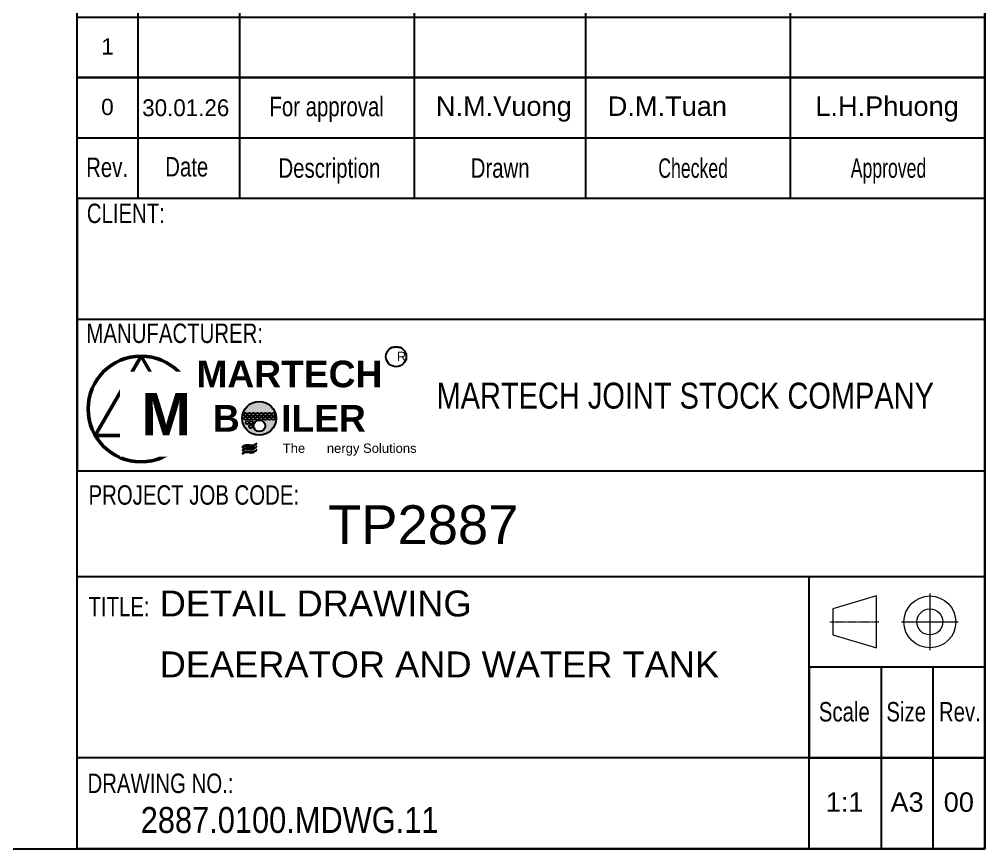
# Model space of a CAD drawing. Header units: millimetres. Extents: x -46397 to 283259, y -8690 to 23983.
# Drawn here: x 130373 to 134555, y -1903 to 1692 of the extents above; entities that cross this region are included whole.
import ezdxf
from ezdxf.enums import TextEntityAlignment as Align

# ---------------------------------------------------------------- set-up
doc = ezdxf.new("R2010")
doc.units = ezdxf.units.MM
doc.linetypes.add('CENTER', pattern=[2, 1.25, -0.25, 0.25, -0.25])
for name, color, linetype, lineweight in [('DAM_8', 1, 'Continuous', 25), ('DCenterline8', 8, 'CENTER', 5), ('Dtext', 255, 'Continuous', 20)]:
    doc.layers.add(name, color=color, linetype=linetype, lineweight=lineweight)
doc.styles.add('Chu va so', font='arial.ttf')
doc.styles.add('TCVN', font='arial.ttf')
doc.styles.add('TEXT', font='arial.ttf', dxfattribs={"height": 124})

# ---------------------------------------------------------------- blocks, each defined once
blk = doc.blocks.new('*U1823')
at = {"lineweight": 25}
for p, q in [((13704.1, 4544, 0), (13704.1, 3101.5, 0.1)), ((14190.1, 4544, 0), (14190.1, 3101.5, 0.2)), ((15023, 4544, 0), (15023, 3101.5, 0.2)), ((15839.5, 4544, 0), (15839.5, 3101.5, 0.2)), ((16815.4, 4544, 0), (16815.4, 3101.5, 0.2)), ((13415.6, 2526.5), (17743.2, 2526.5)), ((17249.9, 865.5, 0), (17249.9, 0)), ((17497.3, 0), (17497.3, 865.5, 0))]:
    blk.add_line(p, q, dxfattribs=at)
for points in [[(0, 0), (17743.2, 0), (17743.2, 11622.7), (0, 11622.7)], [(0, 0), (13415.6, 0), (13415.6, 11622.7), (0, 11622.7)], [(13415.6, 4544), (17743.2, 4544), (17743.2, 0), (13415.6, 0)], [(13415.6, 3967), (17743.2, 3967), (17743.2, 3678.5), (13415.6, 3678.5)], [(13415.6, 3678.5), (17743.2, 3678.5), (17743.2, 3390), (13415.6, 3390)], [(13415.6, 1803.2), (17743.2, 1803.2), (17743.2, 3101.5), (13415.6, 3101.5)], [(13415.6, 1298.3), (17743.2, 1298.3), (17743.2, 432.8), (13415.6, 432.8)], [(16906.8, 1298.3), (17743.2, 1298.3), (17743.2, 0), (16906.8, 0)]]:
    blk.add_lwpolyline(points, close=True, dxfattribs=at)
at = {"lineweight": 50}
blk.add_lwpolyline([(13720.2, 2350), (13501.6, 1971.3), (13938.8, 1971.3)], close=True, dxfattribs=at)
at = {"color": 2, "lineweight": 20, "elevation": 0}
blk.add_lwpolyline([(17018.7, 1020.1), (17227.4, 958.3), (17227.4, 1205.5), (17018.7, 1143.7)], close=True, dxfattribs=at)
at = {"lineweight": 25, "elevation": 0}
blk.add_lwpolyline([(16906.8, 432.8), (17743.2, 432.8), (17743.2, 865.5), (16906.8, 865.5)], close=True, dxfattribs=at)
at = {"lineweight": 50}
blk.add_circle((13720.2, 2097.6), 252.4, dxfattribs=at)
at = {"color": 2, "lineweight": 20}
for radius in [123.7, 61.9]:
    blk.add_circle((17481.9, 1081.9, 0), radius, dxfattribs=at)
at = {"layer": 'DCenterline8', "lineweight": 0, "ltscale": 2}
for p, q in [((17481.9, 1217.9, 0), (17481.9, 945.9, 0)), ((17345.9, 1081.9, 0), (17618, 1081.9, 0))]:
    blk.add_line(p, q, dxfattribs=at)
at = {"layer": 'DCenterline8', "lineweight": 0}
blk.add_line((17004.8, 1081.9, 0), (17239, 1081.9, 0), dxfattribs=at)
at = {"color": 5, "style": 'Chu va so'}
for s, height, width, p in [('For approval', 92.734, 0.75, (14605.2, 3494.2, 0.1)), ('Rev.', 92.73, 0.75, (13558.3, 3204)), ('Date', 92.73, 0.75, (13938.1, 3206.8, 0.1)), ('Description', 92.734, 0.75, (14618.5, 3200.7, -0.1)), ('Drawn', 92.73, 0.75, (15432.6, 3200.7, 0.1)), ('Checked', 92.73, 0.65, (16352.9, 3200.3)), ('Approved', 92.73, 0.65, (17284.5, 3200.7, 0.1)), ('CLIENT:', 92.73, 0.75, (13647.7, 2984.5, 0.7)), ('PROJECT JOB CODE:', 92.734, 0.75, (13971.8, 1641.1)), ('TITLE:', 92.73, 0.75, (13615.2, 1108.6, 0.9)), ('Scale', 92.73, 0.75, (17073.8, 606.9, 0)), ('Size', 92.73, 0.75, (17368.9, 606.9, 0)), ('Rev. ', 92.73, 0.75, (17638.4, 606.9, 0)), ('DRAWING NO.:', 92.734, 0.75, (13812.9, 265.6, 0.9))]:
    blk.add_text(s, height=height, dxfattribs=dict(at, width=width)).set_placement(p, align=Align.CENTER)
at = {"color": 5, "lineweight": 25, "insert": (14886.1, 2160.5, 0), "char_height": 123.646, "width": 2858.311, "attachment_point": 4, "style": 'Chu va so'}
blk.add_mtext('\\pxqc;{\\W0.8;MARTECH JOINT STOCK COMPANY}', dxfattribs=at)
at = {"layer": 'Dtext', "ltscale": 0.1}
for tag, p, height, style in [('REV_3', (13529.9, 4365.5), 77.3, 'TCVN'), ('FOR_APPROVAL3', (14302.7, 4360.1, -0.7), 92.7, 'TCVN'), ('REV_2', (13529.9, 4077), 77.3, 'TCVN'), ('FOR_APPROVAL2', (14302.7, 4071.6, -0.7), 92.7, 'TCVN'), ('FOR_APPROVAL1', (14302.7, 3783.1, -0.7), 92.7, 'TCVN'), ('REV_1', (13529.9, 3788.5), 77.3, 'TCVN'), ('REV_0', (13529.9, 3500), 77.3, 'TCVN'), ('NGUOI_VE', (15126.1, 3495.9, -0.6), 92.7, 'TCVN'), ('NGUOI_KIEM_2', (15945.6, 3495.9, -0.8), 92.7, 'TCVN'), ('NGUOI_DUYET', (16935.5, 3495.9, -0.8), 92.7, 'TCVN'), ('1.1_A4', (16985.1, 176, -0.7), 92.7, 'Chu va so'), ('A4_A4', (17293.7, 176, -0.7), 92.7, 'Chu va so'), ('REV.', (17547.8, 176, -0.7), 92.7, 'Chu va so')]:
    blk.add_attdef(tag, p, '', height=height, dxfattribs=dict(at, style=style))
for tag, p, height, style, width in [('NGAY_REV03', (13725.7, 4360.1, -0.7), 80.4, 'TCVN', 0.95), ('NGAY_REV02', (13725.7, 4071.6, -0.7), 80.4, 'TCVN', 0.95), ('NGAY_REV01', (13725.7, 3783.1, -0.7), 80.4, 'TCVN', 0.95), ('NGAY_REV0', (13725.7, 3494.6, -0.8), 80.4, 'TCVN', 0.95), ('DWD.NO', (13718.6, 75.2, -0.7), 123.6, 'Chu va so', 0.85)]:
    blk.add_attdef(tag, p, '', height=height, dxfattribs=dict(at, style=style, width=width))
at = {"layer": 'Dtext', "lineweight": 25, "ltscale": 0.1, "style": 'Chu va so'}
for tag, p, height in [('PROJECT_CODE', (14612.2, 1452.8), 185.5), ('TITLE1', (13809, 1108, -0.7), 123.6), ('TITLE2', (13809, 817.2, -0.7), 123.6), ('TITLE3', (13809, 528.7, -0.7), 123.6)]:
    blk.add_attdef(tag, p, '', height=height, dxfattribs=at)
at = {"insert": (13721.3, 2174.3), "char_height": 203.152, "attachment_point": 1, "style": 'TEXT', "bg_fill": 2}
blk.add_mtext('\\pxqc;{\\fArial|b1|i0|c0|p34;M}', dxfattribs=at)
at = {"insert": (13990.2, 2328.2), "char_height": 126.97, "width": 874.468, "attachment_point": 1, "style": 'TEXT', "bg_fill": 2}
blk.add_mtext('\\pxqc;{\\fArial|b1|i0|c0|p34;MARTECH\\PB    ILER}', dxfattribs=at)
h = blk.add_hatch(color=256)
h.dxf.hatch_style = 1
edge = h.paths.add_edge_path()
edge.add_spline(control_points=[(14202.8, 1898.8), (14206.5, 1901.5), (14221.6, 1912.7), (14253.2, 1897.1), (14268.2, 1915.3), (14273.5, 1921.8)], knot_values=[0, 0, 0, 0, 0.315535, 1.31207, 1.873609, 1.873609, 1.873609, 1.873609], degree=3, periodic=0)
edge.add_spline(control_points=[(14273.5, 1921.8), (14269.2, 1917.8), (14252.4, 1902.3), (14217.2, 1920.6), (14205.3, 1902.5), (14202.8, 1898.8)], knot_values=[0, 0, 0, 0, 0.411397, 1.576501, 1.877595, 1.877595, 1.877595, 1.877595], degree=3, periodic=0)
edge = h.paths.add_edge_path()
edge.add_spline(control_points=[(14202.8, 1883.1), (14206.5, 1885.8), (14221.6, 1897), (14253.2, 1881.4), (14268.2, 1899.5), (14273.5, 1906.1)], knot_values=[0, 0, 0, 0, 0.315535, 1.31207, 1.873609, 1.873609, 1.873609, 1.873609], degree=3, periodic=0)
edge.add_spline(control_points=[(14273.5, 1906.1), (14269.2, 1902), (14252.4, 1886.5), (14217.2, 1904.9), (14205.3, 1886.8), (14202.8, 1883.1)], knot_values=[0, 0, 0, 0, 0.411397, 1.576501, 1.877595, 1.877595, 1.877595, 1.877595], degree=3, periodic=0)
at = {"color": 7}
for centre, radius in [((14218.3, 2072), 7.68), ((14237.1, 2072), 7.68), ((14256, 2072), 7.68), ((14274.8, 2072), 7.68), ((14294.2, 2072), 7.68), ((14313, 2072), 7.68), ((14331.9, 2072), 7.68), ((14350.8, 2072), 7.68), ((14218.3, 2053.2), 7.68), ((14227.1, 2032.2), 7.68), ((14237.1, 2053.2), 7.68), ((14246, 2032.2), 7.68), ((14256, 2053.2), 7.68), ((14284.5, 2017.4), 27.5), ((14274.8, 2053.2), 7.68), ((14294.2, 2053.2), 7.68), ((14313, 2053.2), 7.68), ((14331.9, 2053.2), 7.68), ((14350.8, 2053.2), 7.68), ((14242.8, 2013.3), 7.68)]:
    blk.add_circle(centre, radius, dxfattribs=at)
for points in [[(14202.8, 1913.6), (14210.8, 1923.3), (14259.5, 1926.5), (14273.5, 1936.6)], [(14202.8, 1913.6), (14214.2, 1920.4), (14255.9, 1921), (14273.5, 1936.6)], [(14202.8, 1898.8), (14210.8, 1908.6), (14259.5, 1911.8), (14273.5, 1921.8)], [(14202.8, 1898.8), (14214.2, 1905.6), (14255.9, 1906.2), (14273.5, 1921.8)], [(14202.8, 1883.1), (14210.8, 1892.8), (14259.5, 1896), (14273.5, 1906.1)], [(14202.8, 1883.1), (14214.2, 1889.9), (14255.9, 1890.5), (14273.5, 1906.1)]]:
    blk.add_spline(points, degree=3)
at = {"color": 5, "style": 'Chu va so', "width": 0.75}
blk.add_text('MANUFACTURER:', height=92.734, dxfattribs=at).set_placement((13880.7, 2412.5, 0.7), align=Align.CENTER)
at = {"attachment_point": 1, "style": 'TEXT', "bg_fill": 2}
for s, insert, char_height in [('\\pxqc;R', (14939.6, 2370.8), 44.44), ('\\pxqc;The      nergy Solutions', (14395.7, 1932.7), 44.439)]:
    blk.add_mtext(s, dxfattribs=dict(at, insert=insert, char_height=char_height))
at = {"layer": 'DAM_8'}
h = blk.add_hatch(color=7, dxfattribs=at)
edge = h.paths.add_edge_path()
edge.add_arc((14283.1, 2053), 80.9, 191.4592, 461.3375)
edge.add_arc((14283.1, 2053), 80.9, 101.3375, 191.4592)
edge = h.paths.add_edge_path(flags=16)
edge.add_arc((14242.8, 2013.3), 7.68, -289.458, 11.4592, ccw=False)
edge.add_arc((14242.8, 2013.3), 7.68, 11.4592, 70.542, ccw=False)
edge = h.paths.add_edge_path(flags=16)
edge.add_arc((14350.8, 2053.2), 7.68, -211.5113, 11.4592, ccw=False)
edge.add_arc((14350.8, 2053.2), 7.68, 11.4592, 148.4887, ccw=False)
edge = h.paths.add_edge_path(flags=16)
edge.add_arc((14227.1, 2032.2), 7.68, -304.2526, 11.4592, ccw=False)
edge.add_arc((14227.1, 2032.2), 7.68, 11.4592, 55.7474, ccw=False)
edge = h.paths.add_edge_path(flags=16)
edge.add_arc((14350.8, 2072), 7.68, -200.2428, 11.4592, ccw=False)
edge.add_arc((14350.8, 2072), 7.68, 11.4592, 159.7572, ccw=False)
edge = h.paths.add_edge_path(flags=16)
edge.add_arc((14331.9, 2053.2), 7.68, -219.051, 11.4592, ccw=False)
edge.add_arc((14331.9, 2053.2), 7.68, 11.4592, 140.949, ccw=False)
edge = h.paths.add_edge_path(flags=16)
edge.add_arc((14246, 2032.2), 7.68, -292.0311, 11.4592, ccw=False)
edge.add_arc((14246, 2032.2), 7.68, 11.4592, 67.9689, ccw=False)
edge = h.paths.add_edge_path(flags=16)
edge.add_arc((14218.3, 2053.2), 7.68, -319.4544, 11.4592, ccw=False)
edge.add_arc((14218.3, 2053.2), 7.68, 11.4592, 40.5456, ccw=False)
edge = h.paths.add_edge_path(flags=16)
edge.add_arc((14331.9, 2072), 7.68, -206.0119, 11.4592, ccw=False)
edge.add_arc((14331.9, 2072), 7.68, 11.4592, 153.9881, ccw=False)
edge = h.paths.add_edge_path(flags=16)
edge.add_arc((14284.5, 2017.4), 27.5, -262.499, 11.4592, ccw=False)
edge.add_arc((14284.5, 2017.4), 27.5, 11.4592, 97.501, ccw=False)
edge = h.paths.add_edge_path(flags=16)
edge.add_arc((14218.3, 2072), 7.68, -332.7707, 11.4592, ccw=False)
edge.add_arc((14218.3, 2072), 7.68, 11.4592, 27.2293, ccw=False)
edge = h.paths.add_edge_path(flags=16)
edge.add_arc((14313, 2053.2), 7.68, -230.166, 11.4592, ccw=False)
edge.add_arc((14313, 2053.2), 7.68, 11.4592, 129.834, ccw=False)
edge = h.paths.add_edge_path(flags=16)
edge.add_arc((14237.1, 2053.2), 7.68, -307.6137, 11.4592, ccw=False)
edge.add_arc((14237.1, 2053.2), 7.68, 11.4592, 52.3863, ccw=False)
edge = h.paths.add_edge_path(flags=16)
edge.add_arc((14294.2, 2053.2), 7.68, -246.4575, 11.4592, ccw=False)
edge.add_arc((14294.2, 2053.2), 7.68, 11.4592, 113.5425, ccw=False)
edge = h.paths.add_edge_path(flags=16)
edge.add_arc((14256, 2053.2), 7.68, -290.4056, 11.4592, ccw=False)
edge.add_arc((14256, 2053.2), 7.68, 11.4592, 69.5944, ccw=False)
edge = h.paths.add_edge_path(flags=16)
edge.add_arc((14313, 2072), 7.68, -215.7954, 11.4592, ccw=False)
edge.add_arc((14313, 2072), 7.68, 11.4592, 144.2046, ccw=False)
edge = h.paths.add_edge_path(flags=16)
edge.add_arc((14274.8, 2053.2), 7.68, -268.4837, 11.4592, ccw=False)
edge.add_arc((14274.8, 2053.2), 7.68, 11.4592, 91.5163, ccw=False)
edge = h.paths.add_edge_path(flags=16)
edge.add_arc((14237.1, 2072), 7.68, -322.0207, 11.4592, ccw=False)
edge.add_arc((14237.1, 2072), 7.68, 11.4592, 37.9793, ccw=False)
edge = h.paths.add_edge_path(flags=16)
edge.add_arc((14274.8, 2072), 7.68, -267.4803, 11.4592, ccw=False)
edge.add_arc((14274.8, 2072), 7.68, 11.4592, 92.5197, ccw=False)
edge = h.paths.add_edge_path(flags=16)
edge.add_arc((14294.2, 2072), 7.68, -234.0834, 11.4592, ccw=False)
edge.add_arc((14294.2, 2072), 7.68, 11.4592, 125.9166, ccw=False)
edge = h.paths.add_edge_path(flags=16)
edge.add_arc((14256, 2072), 7.68, -301.7345, 11.4592, ccw=False)
edge.add_arc((14256, 2072), 7.68, 11.4592, 58.2655, ccw=False)
blk.add_circle((14936.5, 2347.3), 48.3)
at = {"color": 7}
blk.add_circle((14283.1, 2053), 80.9, dxfattribs=at)

msp = doc.modelspace()

# ---------------------------------------------------------------- block references
ref = msp.add_blockref('*U1823', (118436.21, -1902.62), dxfattribs=dict(xscale=0.9084576280678549, yscale=0.9084576280678549, zscale=0.9084576280678549))
ref.add_attrib('PROJECT_CODE', 'TP2887', (131710.79, -582.78), dxfattribs={"layer": 'Dtext', "lineweight": 25, "ltscale": 0.1, "height": 168.49, "style": 'Chu va so'})
ref.add_attrib('TITLE1', 'DETAIL DRAWING', (130981.09, -896.08, -0.65), dxfattribs={"layer": 'Dtext', "lineweight": 25, "ltscale": 0.1, "height": 112.3267, "style": 'Chu va so'})
ref.add_attrib('TITLE2', 'DEAERATOR AND WATER TANK', (130981.09, -1160.22, -0.65), dxfattribs={"layer": 'Dtext', "lineweight": 25, "ltscale": 0.1, "height": 112.3267, "style": 'Chu va so'})
ref.add_attrib('DWD.NO', '2887.0100.MDWG.11', (130898.94, -1834.27, -0.65), dxfattribs={"layer": 'Dtext', "ltscale": 0.1, "height": 112.3267, "style": 'Chu va so', "width": 0.85})
ref.add_attrib('1.1_A4', '1:1', (133866.5, -1742.74, -0.65), dxfattribs={"layer": 'Dtext', "ltscale": 0.1, "height": 84.245, "style": 'Chu va so'})
ref.add_attrib('A4_A4', 'A3', (134146.84, -1742.74, -0.65), dxfattribs={"layer": 'Dtext', "ltscale": 0.1, "height": 84.245, "style": 'Chu va so'})
ref.add_attrib('REV.', '00', (134377.68, -1742.74, -0.65), dxfattribs={"layer": 'Dtext', "ltscale": 0.1, "height": 84.245, "style": 'Chu va so'})
ref.add_attrib('REV_0', '0', (130727.54, 1276.97), dxfattribs={"layer": 'Dtext', "ltscale": 0.1, "height": 70.2, "style": 'TCVN'})
ref.add_attrib('NGAY_REV0', '30.01.26', (130905.46, 1272.03, -0.69), dxfattribs={"layer": 'Dtext', "ltscale": 0.1, "height": 73.012, "style": 'TCVN', "width": 0.95})
ref.add_attrib('NGUOI_VE', 'N.M.Vuong', (132177.66, 1273.23, -0.59), dxfattribs={"layer": 'Dtext', "ltscale": 0.1, "height": 84.245, "style": 'TCVN'})
ref.add_attrib('NGUOI_KIEM_2', 'D.M.Tuan', (132922.13, 1273.23, -0.69), dxfattribs={"layer": 'Dtext', "ltscale": 0.1, "height": 84.245, "style": 'TCVN'})
ref.add_attrib('NGUOI_DUYET', 'L.H.Phuong', (133821.39, 1273.23, -0.69), dxfattribs={"layer": 'Dtext', "ltscale": 0.1, "height": 84.245, "style": 'TCVN'})
ref.add_attrib('REV_1', '1', (130727.54, 1539.07), dxfattribs={"layer": 'Dtext', "ltscale": 0.1, "height": 70.2, "style": 'TCVN'})

doc.saveas('drawing.dxf')
